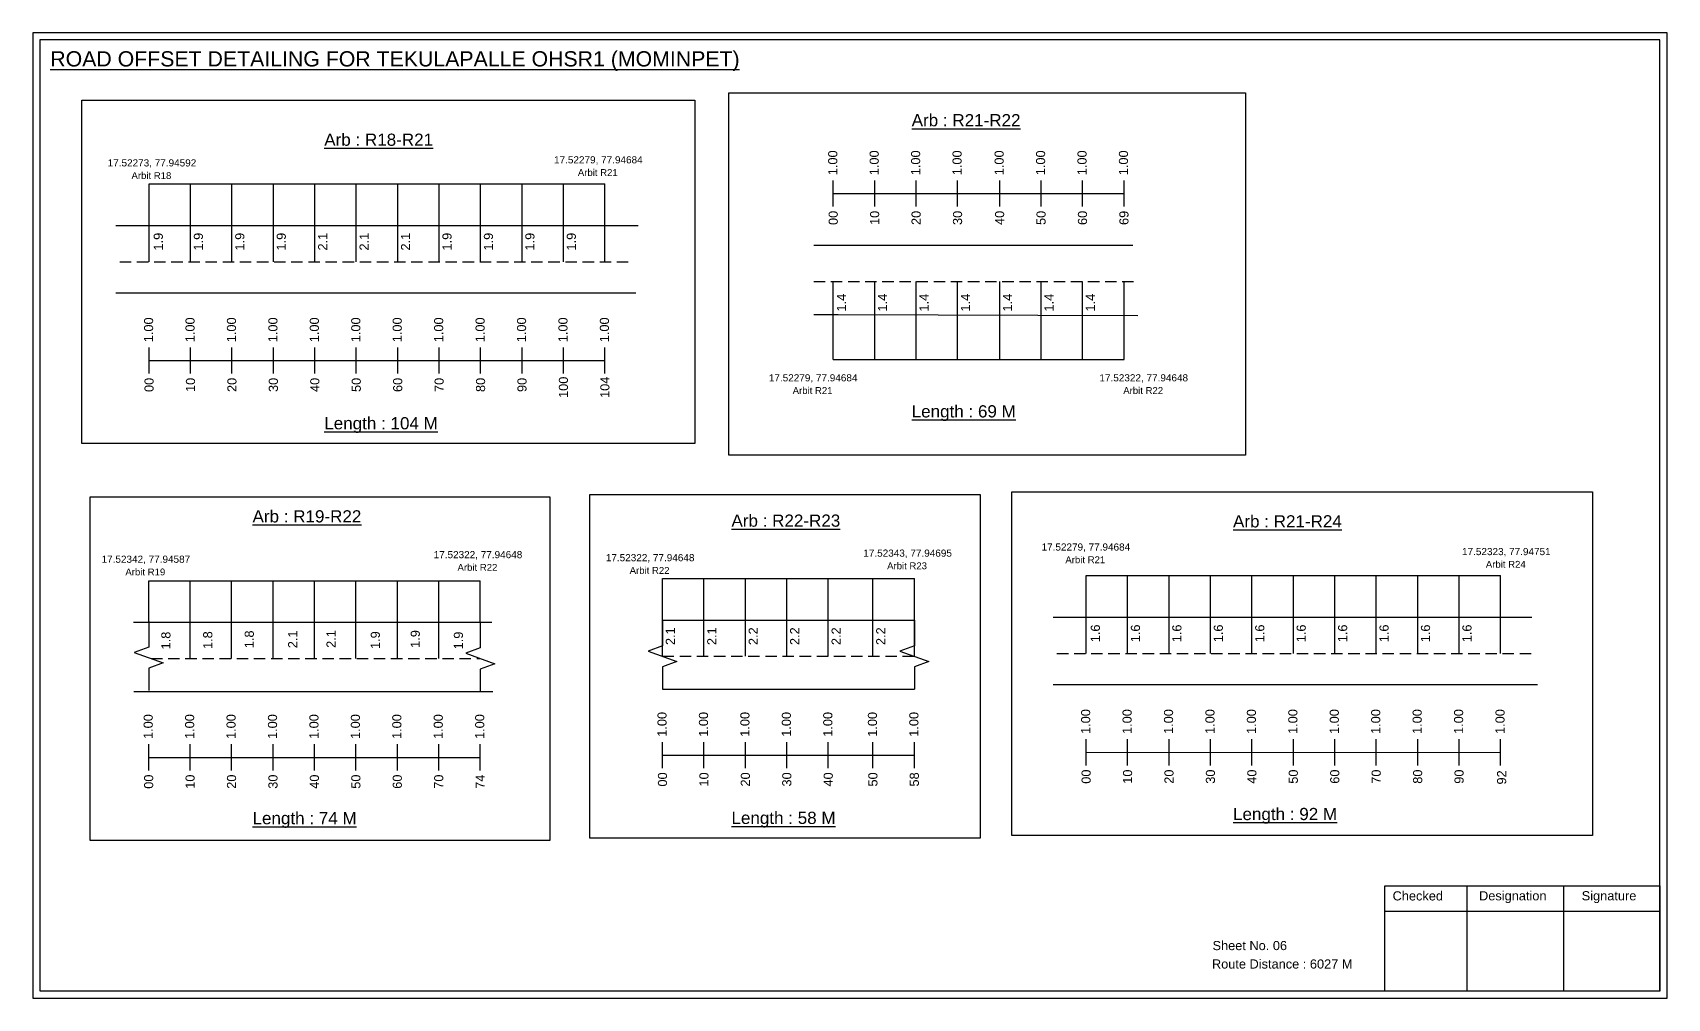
# Model space of a CAD drawing. Header units: inches. Extents: x 1972 to 9977, y 79 to 2755.
# Drawn here: x 9428 to 9965, y 2338 to 2655 of the extents above; entities that cross this region are included whole.
import ezdxf

# ---------------------------------------------------------------- set-up
doc = ezdxf.new("R2010")
doc.units = ezdxf.units.IN
doc.header["$MEASUREMENT"] = 0
doc.linetypes.add('DASHED2', pattern=[0.375, 0.25, -0.125])
doc.layers.add('PDF_Geometry', color=7, linetype='Continuous')
doc.layers.add('PDF_Text', color=5, linetype='Continuous')
doc.styles.add('PDF Arial', font='arial.ttf')
doc.styles.get("Standard").update_dxf_attribs({"font": 'arial.ttf'})

msp = doc.modelspace()

# ---------------------------------------------------------------- linework, layer by layer
at = {"color": 5}
for p, q in [((9466.57, 2604.94), (9616.17, 2604.94)), ((9691.11, 2547.34), (9786.53, 2547.35)), ((9466.44, 2474.8), (9575.24, 2474.8)), ((9635.08, 2475.53), (9717.73, 2475.53)), ((9774.11, 2476.45), (9910.11, 2476.45))]:
    msp.add_line(p, q, dxfattribs=at)
for p, q in [((9466.57, 2579.41), (9466.57, 2604.94)), ((9480.17, 2579.41), (9480.17, 2604.94)), ((9493.77, 2579.41), (9493.77, 2604.94)), ((9507.37, 2579.41), (9507.37, 2604.94)), ((9520.97, 2579.41), (9520.97, 2604.94)), ((9534.57, 2579.41), (9534.57, 2604.94)), ((9548.17, 2579.41), (9548.17, 2604.94)), ((9561.77, 2579.41), (9561.77, 2604.94)), ((9575.37, 2579.41), (9575.37, 2604.94)), ((9588.97, 2579.41), (9588.97, 2604.94)), ((9602.57, 2579.41), (9602.57, 2604.94)), ((9616.17, 2579.41), (9616.17, 2604.94)), ((9455.7, 2591.29), (9627.05, 2591.29)), ((9789.44, 2584.77), (9684.7, 2584.77)), ((9691.11, 2547.35), (9691.11, 2572.88)), ((9704.71, 2547.35), (9704.71, 2572.88)), ((9718.31, 2547.35), (9718.31, 2572.88)), ((9731.91, 2547.35), (9731.91, 2572.88)), ((9745.73, 2547.35), (9745.73, 2572.88)), ((9759.33, 2547.35), (9759.33, 2572.88)), ((9772.93, 2547.35), (9772.93, 2572.88)), ((9786.53, 2547.35), (9786.53, 2572.88)), ((9626.36, 2569.1), (9455.7, 2569.1)), ((9684.7, 2562.08), (9692.76, 2562.08)), ((9692.76, 2562.08), (9791.07, 2561.81)), ((9466.44, 2461.16), (9466.44, 2474.8)), ((9480.04, 2449.27), (9480.04, 2474.8)), ((9493.64, 2449.27), (9493.64, 2474.8)), ((9507.24, 2449.27), (9507.24, 2474.8)), ((9520.84, 2449.27), (9520.84, 2474.8)), ((9534.44, 2449.27), (9534.44, 2474.8)), ((9548.04, 2449.27), (9548.04, 2474.8)), ((9561.64, 2449.27), (9561.64, 2474.8)), ((9575.24, 2461.15), (9575.24, 2474.8)), ((9635.08, 2449.99), (9635.08, 2475.53)), ((9648.68, 2449.99), (9648.68, 2475.53)), ((9662.28, 2449.99), (9662.28, 2475.53)), ((9675.88, 2449.99), (9675.88, 2475.53)), ((9689.48, 2449.99), (9689.48, 2475.53)), ((9704.13, 2450), (9704.13, 2475.53)), ((9717.73, 2450), (9717.73, 2475.53)), ((9774.11, 2450.92), (9774.11, 2476.45)), ((9787.71, 2450.92), (9787.71, 2476.45)), ((9801.31, 2450.92), (9801.31, 2476.45)), ((9814.91, 2450.92), (9814.91, 2476.45)), ((9828.51, 2450.92), (9828.51, 2476.45)), ((9842.11, 2450.92), (9842.11, 2476.45)), ((9855.71, 2450.92), (9855.71, 2476.45)), ((9869.31, 2450.92), (9869.31, 2476.45)), ((9882.91, 2450.92), (9882.91, 2476.45)), ((9896.51, 2450.92), (9896.51, 2476.45)), ((9910.11, 2450.92), (9910.11, 2476.45)), ((9763.24, 2462.8), (9920.39, 2462.8)), ((9461.45, 2461.15), (9579.06, 2461.21)), ((9635.08, 2461.88), (9717.73, 2461.88)), ((9461.59, 2438.46), (9579.37, 2438.46)), ((9635.08, 2439.19), (9717.73, 2439.19)), ((9922.21, 2440.61), (9763.24, 2440.61))]:
    msp.add_line(p, q)
at = {"color": 217, "true_color": 0x93278f}
for p, q in [((9691.11, 2597.49), (9691.11, 2606.05)), ((9704.71, 2597.49), (9704.71, 2606.05)), ((9718.31, 2597.49), (9718.31, 2606.05)), ((9731.91, 2597.49), (9731.91, 2606.05)), ((9745.73, 2597.49), (9745.73, 2606.05)), ((9759.33, 2597.49), (9759.33, 2606.05)), ((9772.93, 2597.49), (9772.93, 2606.05)), ((9786.53, 2597.49), (9786.53, 2606.05)), ((9691.11, 2601.76), (9786.53, 2601.82)), ((9466.57, 2542.71), (9466.57, 2551.27)), ((9480.17, 2542.71), (9480.17, 2551.27)), ((9493.77, 2542.71), (9493.77, 2551.27)), ((9507.37, 2542.71), (9507.37, 2551.27)), ((9520.97, 2542.71), (9520.97, 2551.27)), ((9534.57, 2542.71), (9534.57, 2551.27)), ((9548.17, 2542.71), (9548.17, 2551.27)), ((9561.77, 2542.71), (9561.77, 2551.27)), ((9575.37, 2542.71), (9575.37, 2551.27)), ((9588.97, 2542.71), (9588.97, 2551.27)), ((9602.57, 2542.71), (9602.57, 2551.27)), ((9616.17, 2542.71), (9616.17, 2551.27)), ((9466.57, 2546.98), (9616.17, 2547.01)), ((9466.44, 2412.57), (9466.44, 2421.12)), ((9480.04, 2412.57), (9480.04, 2421.12)), ((9493.64, 2412.57), (9493.64, 2421.12)), ((9507.24, 2412.57), (9507.24, 2421.12)), ((9520.84, 2412.57), (9520.84, 2421.12)), ((9534.44, 2412.57), (9534.44, 2421.12)), ((9548.04, 2412.57), (9548.04, 2421.12)), ((9561.64, 2412.57), (9561.64, 2421.12)), ((9575.24, 2412.57), (9575.24, 2421.12)), ((9635.08, 2413.29), (9635.08, 2421.85)), ((9648.68, 2413.29), (9648.68, 2421.85)), ((9662.28, 2413.29), (9662.28, 2421.85)), ((9675.88, 2413.29), (9675.88, 2421.85)), ((9689.48, 2413.29), (9689.48, 2421.85)), ((9704.13, 2413.3), (9704.13, 2421.85)), ((9717.73, 2413.3), (9717.73, 2421.85)), ((9774.11, 2414.22), (9774.11, 2422.77)), ((9787.71, 2414.22), (9787.71, 2422.77)), ((9801.31, 2414.22), (9801.31, 2422.77)), ((9814.91, 2414.22), (9814.91, 2422.77)), ((9828.51, 2414.22), (9828.51, 2422.77)), ((9842.11, 2414.22), (9842.11, 2422.77)), ((9855.71, 2414.22), (9855.71, 2422.77)), ((9869.31, 2414.22), (9869.31, 2422.77)), ((9882.91, 2414.22), (9882.91, 2422.77)), ((9896.51, 2414.22), (9896.51, 2422.77)), ((9910.11, 2414.22), (9910.11, 2422.77)), ((9466.44, 2416.84), (9575.24, 2416.84)), ((9635.08, 2417.56), (9717.73, 2417.57)), ((9774.11, 2418.49), (9910.11, 2418.51))]:
    msp.add_line(p, q, dxfattribs=at)
at = {"linetype": 'DASHED2', "ltscale": 15}
for p, q in [((9456.97, 2579.41), (9624.57, 2579.41)), ((9684.7, 2572.88), (9790.09, 2572.88)), ((9467.21, 2449.27), (9575.24, 2449.27)), ((9635.08, 2450), (9717.73, 2450)), ((9764.51, 2450.92), (9920.39, 2450.92))]:
    msp.add_line(p, q, dxfattribs=at)
for points in [[(9656.84, 2634.82), (9826.45, 2634.82), (9826.45, 2516), (9656.84, 2516)], [(9444.48, 2632.43), (9645.72, 2632.43), (9645.72, 2519.75), (9444.48, 2519.75)], [(9447.22, 2502.28), (9598.07, 2502.28), (9598.07, 2389.6), (9447.22, 2389.6)], [(9611.21, 2503.01), (9739.31, 2503.01), (9739.31, 2390.33), (9611.21, 2390.33)], [(9749.72, 2503.94), (9940.28, 2503.94), (9940.28, 2391.26), (9749.72, 2391.26)]]:
    msp.add_lwpolyline(points, close=True)
at = {"linetype": 'Continuous'}
for points in [[(9466.43, 2461.43), (9466.43, 2453), (9461.68, 2451.28), (9471.17, 2447.82), (9466.43, 2446.1), (9466.43, 2438.75)], [(9575.24, 2461.15), (9575.24, 2452.72), (9570.5, 2450.99), (9579.99, 2447.54), (9575.24, 2445.81), (9575.24, 2438.46)], [(9635.08, 2461.88), (9635.08, 2453.44), (9630.34, 2451.72), (9639.82, 2448.27), (9635.08, 2446.54), (9635.08, 2439.19)], [(9717.73, 2461.88), (9717.73, 2453.44), (9712.99, 2451.72), (9722.47, 2448.27), (9717.73, 2446.54), (9717.73, 2439.19)]]:
    msp.add_lwpolyline(points, dxfattribs=at)
at = {"layer": 'PDF_Geometry'}
for points in [[(9428.37, 2654.53), (9428.37, 2337.82), (9964.84, 2337.82), (9964.84, 2654.53)], [(9430.69, 2652.21), (9430.69, 2340.24), (9962.42, 2340.24), (9962.42, 2652.21)]]:
    msp.add_lwpolyline(points, close=True, dxfattribs=at)
at = {"layer": 'PDF_Geometry', "color": 242, "true_color": 0xcc1f26}
msp.add_lwpolyline([(9962.42, 2340.15), (9872.08, 2340.15), (9872.08, 2374.76), (9962.42, 2374.76)], close=True, dxfattribs=at)
for points in [[(9899.06, 2374.76), (9899.06, 2340.15)], [(9930.79, 2374.76), (9930.79, 2340.15)], [(9872.08, 2366.38), (9962.42, 2366.38)]]:
    msp.add_lwpolyline(points, dxfattribs=at)

# ---------------------------------------------------------------- texts
at = {"color": 242, "true_color": 0xcd2027}
for s, height, p in [('%%UROAD OFFSET DETAILING FOR TEKULAPALLE OHSR1 (MOMINPET)', 5, (9434.14, 2643.46)), ('%%UArb : R21-R22', 4, (9716.85, 2623.84)), ('%%UArb : R18-R21', 4, (9524.06, 2617.44)), ('%%ULength : 69 M', 4, (9716.85, 2528.34)), ('%%ULength : 104 M', 4, (9524.06, 2524.44)), ('%%UArb : R19-R22', 4, (9500.52, 2493.9)), ('%%UArb : R22-R23', 4, (9657.7, 2492.5)), ('%%UArb : R21-R24', 4, (9822.31, 2492.27)), ('%%ULength : 74 M', 4, (9500.52, 2394.9)), ('%%ULength : 58 M', 4, (9657.7, 2395)), ('%%ULength : 92 M', 4, (9822.31, 2396.27))]:
    msp.add_text(s, height=height, dxfattribs=at).set_placement(p)
at = {"color": 5}
for s, height, p in [('17.52273, 77.94592', 2.34, (9452.97, 2610.67)), ('17.52279, 77.94684', 2.34, (9599.47, 2611.67)), ('Arbit R18', 2.246, (9460.79, 2606.54)), ('Arbit R21', 2.246, (9607.29, 2607.54)), ('17.52279, 77.94684', 2.34, (9669.97, 2540.17)), ('Arbit R21', 2.246, (9677.79, 2536.04)), ('17.52322, 77.94648', 2.34, (9778.47, 2540.17)), ('Arbit R22', 2.246, (9786.29, 2536.04)), ('17.52322, 77.94648', 2.34, (9559.97, 2482.17)), ('17.52343, 77.94695', 2.34, (9700.97, 2482.67)), ('17.52279, 77.94684', 2.34, (9759.47, 2484.67)), ('17.52323, 77.94751', 2.34, (9897.47, 2483.17)), ('17.52342, 77.94587', 2.34, (9450.97, 2480.67)), ('Arbit R19', 2.246, (9458.79, 2476.54)), ('Arbit R22', 2.246, (9567.79, 2478.04)), ('17.52322, 77.94648', 2.34, (9616.47, 2481.17)), ('Arbit R22', 2.246, (9624.29, 2477.04)), ('Arbit R23', 2.246, (9708.79, 2478.54)), ('Arbit R21', 2.246, (9767.29, 2480.54)), ('Arbit R24', 2.246, (9905.29, 2479.04))]:
    msp.add_text(s, height=height, dxfattribs=at).set_placement(p)
at = {"color": 217, "true_color": 0x93278f}
for s, p in [('1.00', (9692.44, 2607.78)), ('1.00', (9706.04, 2607.78)), ('1.00', (9719.64, 2607.78)), ('1.00', (9733.24, 2607.78)), ('1.00', (9747.05, 2607.78)), ('1.00', (9760.65, 2607.78)), ('1.00', (9774.25, 2607.78)), ('1.00', (9787.85, 2607.78)), ('00', (9692.59, 2591.46)), ('10', (9706.19, 2591.46)), ('20', (9719.79, 2591.46)), ('30', (9733.39, 2591.46)), ('40', (9747.2, 2591.46)), ('50', (9760.8, 2591.46)), ('60', (9774.4, 2591.46)), ('69', (9788, 2591.46)), ('1.00', (9467.9, 2553)), ('1.00', (9481.5, 2553)), ('1.00', (9495.1, 2553)), ('1.00', (9508.7, 2553)), ('1.00', (9522.3, 2553)), ('1.00', (9535.9, 2553)), ('1.00', (9549.5, 2553)), ('1.00', (9563.1, 2553)), ('1.00', (9576.7, 2553)), ('1.00', (9590.3, 2553)), ('1.00', (9603.9, 2553)), ('1.00', (9617.5, 2553)), ('00', (9468.05, 2536.68)), ('10', (9481.65, 2536.68)), ('20', (9495.25, 2536.68)), ('30', (9508.85, 2536.68)), ('40', (9522.45, 2536.68)), ('50', (9536.05, 2536.68)), ('60', (9549.65, 2536.68)), ('70', (9563.25, 2536.68)), ('80', (9576.85, 2536.68)), ('90', (9590.45, 2536.68)), ('100', (9604.05, 2534.73)), ('104', (9617.65, 2534.73)), ('1.00', (9467.77, 2422.86)), ('1.00', (9481.37, 2422.86)), ('1.00', (9494.97, 2422.86)), ('1.00', (9508.57, 2422.86)), ('1.00', (9522.17, 2422.86)), ('1.00', (9535.77, 2422.86)), ('1.00', (9549.37, 2422.86)), ('1.00', (9562.97, 2422.86)), ('1.00', (9576.57, 2422.86)), ('1.00', (9636.41, 2423.59)), ('1.00', (9650.01, 2423.59)), ('1.00', (9663.61, 2423.59)), ('1.00', (9677.21, 2423.59)), ('1.00', (9690.81, 2423.59)), ('1.00', (9705.46, 2423.59)), ('1.00', (9719.06, 2423.59)), ('1.00', (9775.44, 2424.51)), ('1.00', (9789.04, 2424.51)), ('1.00', (9802.64, 2424.51)), ('1.00', (9816.24, 2424.51)), ('1.00', (9829.84, 2424.51)), ('1.00', (9843.44, 2424.51)), ('1.00', (9857.04, 2424.51)), ('1.00', (9870.64, 2424.51)), ('1.00', (9884.24, 2424.51)), ('1.00', (9897.84, 2424.51)), ('1.00', (9911.44, 2424.51)), ('00', (9467.92, 2406.54)), ('10', (9481.52, 2406.54)), ('20', (9495.12, 2406.54)), ('30', (9508.72, 2406.54)), ('40', (9522.32, 2406.54)), ('50', (9535.92, 2406.54)), ('60', (9549.52, 2406.54)), ('70', (9563.12, 2406.54)), ('74', (9576.72, 2406.54)), ('00', (9636.56, 2407.27)), ('10', (9650.16, 2407.27)), ('20', (9663.76, 2407.27)), ('30', (9677.36, 2407.27)), ('40', (9690.96, 2407.27)), ('50', (9705.61, 2407.27)), ('58', (9719.21, 2407.27)), ('00', (9775.59, 2408.19)), ('10', (9789.19, 2408.19)), ('20', (9802.79, 2408.19)), ('30', (9816.39, 2408.19)), ('40', (9829.99, 2408.19)), ('50', (9843.59, 2408.19)), ('60', (9857.19, 2408.19)), ('70', (9870.79, 2408.19)), ('80', (9884.39, 2408.19)), ('90', (9897.99, 2408.19)), ('92', (9911.96, 2407.94))]:
    msp.add_text(s, height=3, rotation=90, dxfattribs=at).set_placement(p)
for s, p in [('1.9', (9471.08, 2583.08)), ('1.9', (9484.24, 2583.08)), ('1.9', (9497.84, 2583.08)), ('1.9', (9511.44, 2583.08)), ('2.1', (9525.04, 2583.08)), ('2.1', (9538.64, 2583.08)), ('2.1', (9552.24, 2583.08)), ('1.9', (9565.84, 2583.08)), ('1.9', (9579.44, 2583.08)), ('1.9', (9593.04, 2583.08)), ('1.9', (9606.64, 2583.08)), ('1.4', (9695.29, 2563.08)), ('1.4', (9708.78, 2563.08)), ('1.4', (9722.38, 2563.08)), ('1.4', (9735.98, 2563.08)), ('1.4', (9749.8, 2563.08)), ('1.4', (9763.4, 2563.08)), ('1.4', (9777, 2563.08)), ('1.8', (9473.58, 2452.25)), ('1.8', (9487.32, 2452.38)), ('1.8', (9500.94, 2452.64)), ('2.1', (9515.2, 2452.64)), ('2.1', (9527.79, 2452.76)), ('1.9', (9542.31, 2452.38)), ('1.9', (9555.42, 2452.76)), ('1.9', (9569.58, 2452.26)), ('2.1', (9639.15, 2453.67)), ('2.1', (9652.75, 2453.67)), ('2.2', (9666.35, 2453.67)), ('2.2', (9679.95, 2453.67)), ('2.2', (9693.55, 2453.67)), ('2.2', (9708.2, 2453.67)), ('1.6', (9778.62, 2454.59)), ('1.6', (9791.78, 2454.59)), ('1.6', (9805.38, 2454.59)), ('1.6', (9818.98, 2454.59)), ('1.6', (9832.58, 2454.59)), ('1.6', (9846.18, 2454.59)), ('1.6', (9859.78, 2454.59)), ('1.6', (9873.38, 2454.59)), ('1.6', (9886.98, 2454.59)), ('1.6', (9900.58, 2454.59))]:
    msp.add_text(s, height=3, rotation=90).set_placement(p)
for s, p in [('Sheet No. 06', (9815.58, 2353.62)), ('Route Distance : 6027 M', (9815.39, 2347.57))]:
    msp.add_text(s, height=3).set_placement(p)
at = {"layer": 'PDF_Text', "color": 7, "attachment_point": 7, "style": 'PDF Arial'}
for s, insert, char_height in [('Checked', (9874.68, 2369.87), 3.001), ('Designation', (9903.06, 2369.04), 3.0006), ('Signature', (9936.74, 2369.04), 3.001)]:
    msp.add_mtext(s, dxfattribs=dict(at, insert=insert, char_height=char_height))

doc.saveas('drawing.dxf')
